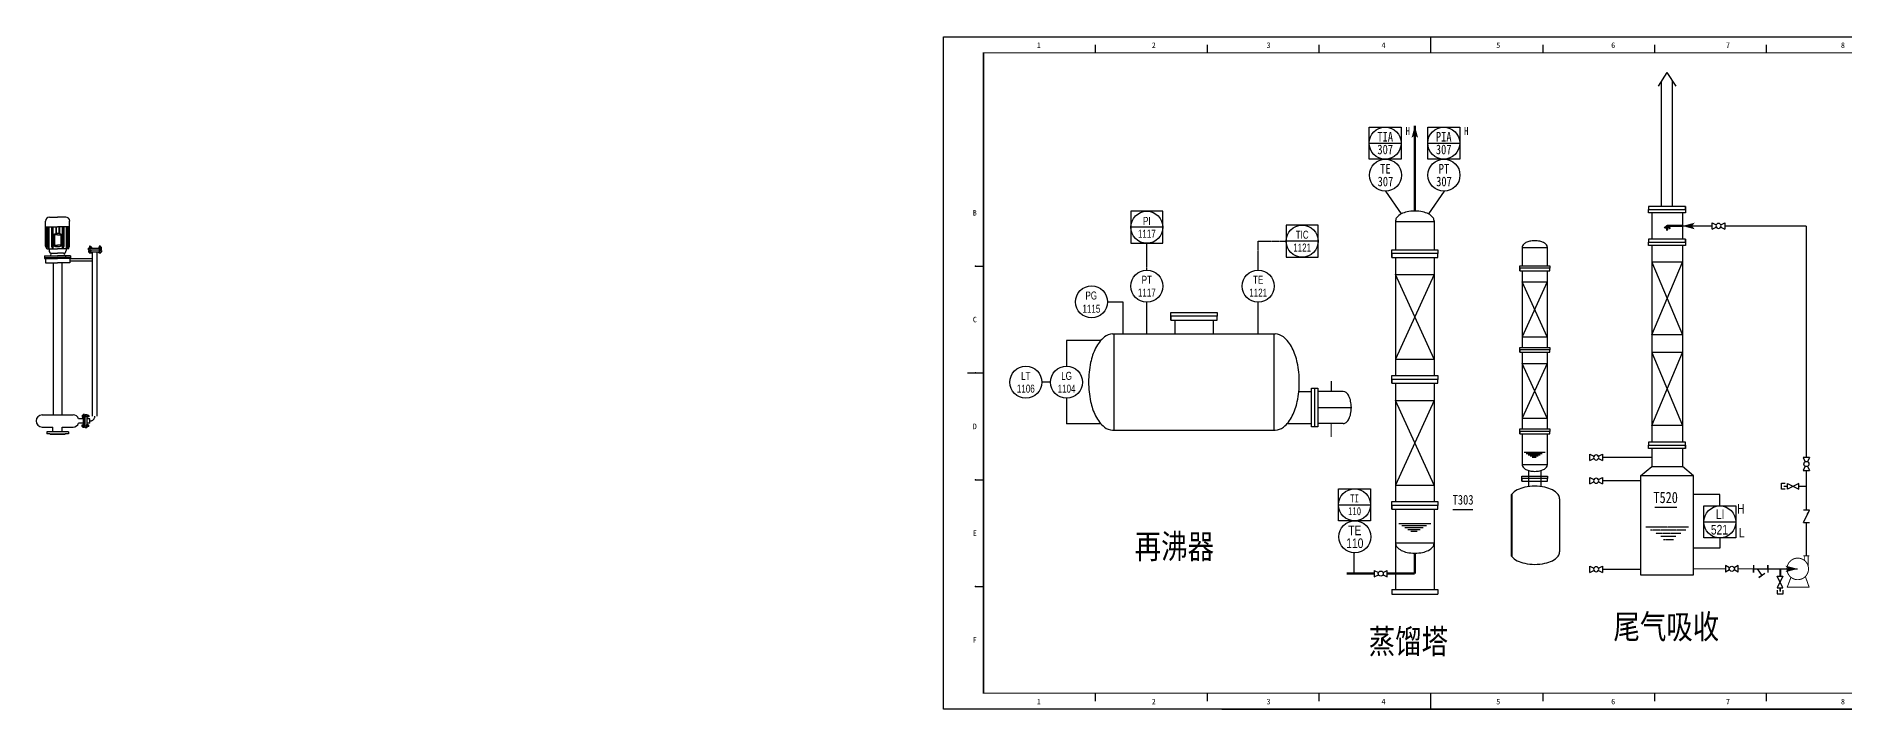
# Model space of a CAD drawing. Header units: millimetres. Extents: x 9671 to 25689, y -17516 to -2951.
# Drawn here: x 20577 to 21142, y -5527 to -5317 of the extents above; entities that cross this region are included whole.
import ezdxf
from ezdxf.enums import TextEntityAlignment as Align

# ---------------------------------------------------------------- set-up
doc = ezdxf.new("R2010")
doc.units = ezdxf.units.MM
for name, pattern in [('CENTER', [50.8, 31.75, -6.35, 6.35, -6.35]), ('DASH', [0.35, 0.25, -0.1]), ('HIDDEN', [0.375, 0.25, -0.125])]:
    doc.linetypes.add(name, pattern=pattern)
for name, color, linetype in [('5剖面线层', 2, 'Continuous'), ('arrow', 7, 'Continuous'), ('sb', 2, 'Continuous'), ('sbnbps-ym', 9, 'HIDDEN'), ('vad', 3, 'Continuous'), ('仪表', 4, 'Continuous')]:
    doc.layers.add(name, color=color, linetype=linetype)
for name, color, linetype, lineweight in [('wlx', 7, 'Continuous', 20), ('主管线', 1, 'Continuous', 80), ('公用及辅助管线', 2, 'Continuous', 40), ('其他管件保温说明等', 7, 'Continuous', 15), ('气体', 2, 'Continuous', 40), ('气体1', 7, 'Continuous', 70), ('设备', 4, 'Continuous', 30), ('辅助物料', 5, 'Continuous', 40)]:
    doc.layers.add(name, color=color, linetype=linetype, lineweight=lineweight)
doc.styles.add('qiyang', font='VCADTXT1', dxfattribs={"width": 0.8, "height": 3, "bigfont": 'VCADHZ'})
doc.styles.add('QSDI', font='SimSun.ttf', dxfattribs={"width": 0.8})
doc.styles.add('QYSH1', font='vcadtxt1.shx', dxfattribs={"width": 0.8, "height": 3.5, "bigfont": 'vcadhz.shx'})

# ---------------------------------------------------------------- blocks, each defined once
blk = doc.blocks.new('115')
at = {"color": 0}
for p, q in [((883.9, 331.85), (885.82, 335.69)), ((885.82, 335.69), (883.9, 335.69)), ((883.9, 331.85), (885.82, 331.85))]:
    blk.add_line(p, q, dxfattribs=at)
blk.add_lwpolyline([(885.82, 335.69, 0, 0.568, 0), (885.15, 334.54, 0.568, 0.568, 0)], format="xyseb", dxfattribs=at)
blk = doc.blocks.new('160')
at = {"color": 0}
blk.add_circle((1332.22, -822.71), 0.8, dxfattribs=at)
at = {"layer": 'arrow'}
for p, q in [((1330.22, -821.71), (1330.22, -823.71)), ((1330.22, -821.71), (1331.51, -822.35)), ((1330.22, -823.71), (1331.51, -823.06)), ((1332.94, -822.35), (1334.22, -821.71)), ((1332.94, -823.06), (1334.22, -823.71)), ((1334.22, -823.71), (1334.22, -821.71))]:
    blk.add_line(p, q, dxfattribs=at)
blk = doc.blocks.new('114')
at = {"layer": 'wlx', "linetype": 'HIDDEN', "lineweight": -2, "ltscale": 20}
for points in [[(888.06, 294.49), (890.31, 294.49), (889.19, 294.49), (889.19, 298.99), (888.06, 298.99), (890.31, 298.99)], [(889.19, 295.61), (891.21, 297.08), (891.91, 296.11), (890.5, 298.05)]]:
    blk.add_lwpolyline(points, dxfattribs=at)
blk = doc.blocks.new('尾气吸收器')
at = {"color": 2}
for p, q in [((23411.34, -4404.13), (23408.56, -4408.35)), ((23411.34, -4404.13), (23414.11, -4408.35)), ((23409.55, -4406.84), (23409.55, -4445.97)), ((23413.12, -4445.97), (23413.12, -4406.84)), ((23407.57, -4539.86), (23414.44, -4539.86))]:
    blk.add_line(p, q, dxfattribs=at)
at = {"color": 0}
blk.add_line((23446.67, -4565.04), (23446.67, -4566.18), dxfattribs=at)
at = {"color": 0, "const_width": 0.4}
for points in [[(23448.99, -4533.33), (23447.85, -4533.33)], [(23454.92, -4533.33), (23452.59, -4533.33)], [(23446.67, -4559.11), (23446.67, -4561.44)], [(23446.67, -4565.04), (23446.67, -4566.18)]]:
    blk.add_lwpolyline(points, dxfattribs=at)
at = {"layer": 'sb', "lineweight": 53, "const_width": 0.3, "flags": 128}
blk.add_lwpolyline([(23452.2, -4562.51, -1), (23452.2, -4555.77, -1), (23452.2, -4562.51, -1)], format="xyb", dxfattribs=at)
at = {"layer": 'sb', "const_width": 0.3, "flags": 128}
for points in [[(23453.97, -4555.08), (23455.86, -4555.08)], [(23454.37, -4555.08), (23454.37, -4556.56)], [(23455.5, -4555.08), (23455.5, -4558.46)], [(23450.09, -4561.77), (23448.9, -4564.89)], [(23454.59, -4561.52), (23455.78, -4564.89)], [(23448.9, -4564.89), (23455.78, -4564.89)]]:
    blk.add_lwpolyline(points, dxfattribs=at)
at = {"layer": 'sbnbps-ym', "color": 2, "ltscale": 0.01}
for p, q in [((23418.07, -4546.1), (23404.7, -4546.1)), ((23417.29, -4547.08), (23406.26, -4547.08)), ((23415.71, -4548.07), (23407.84, -4548.07)), ((23414.13, -4549.06), (23409.42, -4549.06)), ((23413.35, -4550.04), (23410.2, -4550.04))]:
    blk.add_line(p, q, dxfattribs=at)
at = {"layer": 'vad'}
for p, q in [((23447.15, -4532.38), (23448.25, -4532.38)), ((23447.15, -4534.21), (23447.15, -4532.38)), ((23448.29, -4534.21), (23447.15, -4534.21)), ((23452.59, -4532.43), (23448.99, -4534.23)), ((23448.99, -4534.23), (23448.99, -4532.43)), ((23448.99, -4532.43), (23452.59, -4534.23)), ((23452.59, -4534.23), (23452.59, -4532.43)), ((23445.77, -4561.44), (23447.57, -4561.44)), ((23447.57, -4561.44), (23445.77, -4565.04)), ((23447.57, -4565.04), (23445.77, -4561.44)), ((23445.77, -4565.04), (23447.57, -4565.04)), ((23445.8, -4565.75), (23445.8, -4566.88)), ((23445.8, -4566.88), (23447.62, -4566.88)), ((23447.62, -4566.88), (23447.62, -4565.78))]:
    blk.add_line(p, q, dxfattribs=at)
at = {"layer": '主管线'}
for points in [[(23420.05, -4453.07), (23419.18, -4452.04), (23416.18, -4452.04), (23420.05, -4451)], [(23448.33, -4558.1), (23449.2, -4559.14), (23452.2, -4559.14), (23448.33, -4560.17)]]:
    blk.add_solid(points, dxfattribs=at)
at = {"layer": '仪表'}
for p, q in [((23427.88, -4535.94), (23419.64, -4535.94)), ((23427.88, -4539.49), (23427.88, -4535.94)), ((23422.88, -4544.48), (23432.88, -4544.48)), ((23427.88, -4552.7), (23419.64, -4552.7)), ((23427.88, -4549.49), (23427.88, -4552.7))]:
    blk.add_line(p, q, dxfattribs=at)
at = {"layer": '仪表', "flags": 128}
blk.add_lwpolyline([(23432.88, -4539.48), (23432.88, -4549.48), (23422.88, -4549.48), (23422.88, -4539.48)], close=True, dxfattribs=at)
at = {"layer": '仪表'}
blk.add_circle((23427.88, -4544.48), 5, dxfattribs=at)
at = {"layer": '气体', "const_width": 0.4}
for points in [[(23391.25, -4524.33), (23406.58, -4524.33)], [(23391.25, -4531.6), (23403.12, -4531.6)]]:
    blk.add_lwpolyline(points, dxfattribs=at)
at = {"layer": '气体', "color": 5, "const_width": 0.4}
blk.add_lwpolyline([(23391.25, -4559.26), (23403.12, -4559.26)], dxfattribs=at)
at = {"layer": '设备', "color": 2}
for p, q in [((23417.14, -4445.97), (23405.62, -4445.97)), ((23405.62, -4445.97), (23405.62, -4446.93)), ((23416.18, -4445.97), (23406.58, -4445.97)), ((23417.14, -4446.93), (23417.14, -4445.97)), ((23417.14, -4445.97), (23417.14, -4447.89)), ((23405.62, -4446.93), (23417.14, -4446.93)), ((23405.62, -4447.89), (23405.62, -4446.93)), ((23417.14, -4447.89), (23405.62, -4447.89)), ((23406.58, -4447.89), (23406.58, -4456.18)), ((23416.18, -4447.89), (23416.18, -4456.18)), ((23417.14, -4456.18), (23405.62, -4456.18)), ((23405.62, -4456.18), (23405.62, -4457.14)), ((23405.62, -4457.14), (23417.14, -4457.14)), ((23405.62, -4458.1), (23405.62, -4457.14)), ((23416.18, -4456.18), (23406.58, -4456.18)), ((23417.14, -4457.14), (23417.14, -4456.18)), ((23417.14, -4456.18), (23417.14, -4458.1)), ((23417.14, -4458.1), (23405.62, -4458.1)), ((23406.58, -4458.1), (23406.58, -4519.57)), ((23416.18, -4458.1), (23416.18, -4519.57)), ((23406.58, -4486.08), (23416.18, -4463.33)), ((23406.58, -4463.33), (23416.18, -4486.08)), ((23416.18, -4463.33), (23406.58, -4463.33)), ((23416.18, -4486.08), (23406.58, -4486.08)), ((23416.18, -4491.59), (23406.58, -4491.59)), ((23406.58, -4491.59), (23416.18, -4514.34)), ((23406.58, -4514.34), (23416.18, -4491.59)), ((23416.18, -4514.34), (23406.58, -4514.34)), ((23417.14, -4519.57), (23405.62, -4519.57)), ((23405.62, -4519.57), (23405.62, -4520.53)), ((23405.62, -4521.49), (23405.62, -4520.53)), ((23405.62, -4520.53), (23417.14, -4520.53)), ((23417.14, -4521.49), (23405.62, -4521.49)), ((23416.18, -4521.49), (23406.58, -4521.49)), ((23406.58, -4521.49), (23406.58, -4527.17)), ((23416.18, -4521.49), (23416.18, -4527.17)), ((23417.14, -4521.49), (23417.14, -4519.57)), ((23417.14, -4520.53), (23417.14, -4521.49)), ((23403.12, -4530.1), (23406.58, -4527.17)), ((23403.12, -4530.1), (23403.12, -4561.04)), ((23419.64, -4530.1), (23403.12, -4530.1)), ((23406.58, -4527.17), (23416.18, -4527.17)), ((23419.64, -4530.1), (23416.18, -4527.17)), ((23419.64, -4561.04), (23419.64, -4530.1)), ((23403.12, -4561.04), (23419.64, -4561.04))]:
    blk.add_line(p, q, dxfattribs=at)
at = {"layer": '设备', "color": 2, "lineweight": 50, "flags": 128}
blk.add_lwpolyline([(23416.18, -4452.04), (23411.38, -4452.04), (23411.38, -4453.24), (23411.38, -4452.04), (23412.21, -4452.76), (23411.38, -4452.04), (23410.55, -4452.76)], dxfattribs=at)
at = {"layer": '辅助物料', "color": 4}
blk.add_line((23446.67, -4559.11), (23446.67, -4561.44), dxfattribs=at)
at = {"layer": '辅助物料', "const_width": 0.4}
for points in [[(23416.18, -4452.04), (23425.46, -4452.04)], [(23429.46, -4452.04), (23454.92, -4452.04)], [(23454.92, -4524.39), (23454.92, -4452.04)], [(23454.92, -4540.81), (23454.92, -4528.39)], [(23454.92, -4555.08), (23454.92, -4544.65)], [(23419.64, -4559.12), (23429.62, -4559.12)], [(23433.62, -4559.12), (23438.39, -4559.12)], [(23442.89, -4559.14), (23452.2, -4559.14)]]:
    blk.add_lwpolyline(points, dxfattribs=at)
at = {"color": 0, "xscale": -1, "rotation": 180}
for p in [(22095.24, -5274.74), (22057.03, -5347.04), (22057.03, -5354.31), (22057.03, -5381.97)]:
    blk.add_blockref('160', p, dxfattribs=at)
at = {"color": 0}
for name, p, rotation in [('160', (24277.62, -3194.16), 270), ('160', (24763.84, -5381.83), 180), ('114', (23143.9, -3669.95), 270)]:
    blk.add_blockref(name, p, dxfattribs=dict(at, rotation=rotation))
blk.add_blockref('115', (22570.06, -4876.5), dxfattribs=at)
at = {"color": 2, "width": 0.8}
blk.add_text('T520', height=3.5, dxfattribs=at).set_placement((23410.95, -4536.85), align=Align.MIDDLE)
at = {"layer": '仪表', "style": 'QYSH1', "width": 0.8}
for s, p in [('LI', (23427.97, -4542.06)), ('H', (23434.42, -4540.37)), ('521', (23427.75, -4546.9)), ('L', (23434.7, -4547.83))]:
    blk.add_text(s, height=3, dxfattribs=at).set_placement(p, align=Align.MIDDLE)
blk = doc.blocks.new('2#图框，横')
for p, q in [((7777.7, 0), (7777.7, 420)), ((7777.7, 420), (8371.7, 420)), ((8371.7, 420), (8371.7, 0)), ((7872.6, 415), (7872.6, 410)), ((7942.4, 415), (7942.4, 410)), ((8012.3, 415), (8012.3, 410)), ((8152.1, 415), (8152.1, 410)), ((8221.9, 415), (8221.9, 410)), ((8291.8, 415), (8291.8, 410)), ((8361.7, 343.3), (8366.7, 343.3)), ((8371.7, 0), (8371.7, 297)), ((7797.7, 276.7), (7802.7, 276.7)), ((8361.7, 276.7), (8366.7, 276.7)), ((7797.7, 143.3), (7802.7, 143.3)), ((8361.7, 143.3), (8366.7, 143.3)), ((7797.7, 76.7), (7802.7, 76.7)), ((8361.7, 76.7), (8366.7, 76.7)), ((8371.7, 0), (7777.7, 0)), ((7872.6, 10), (7872.6, 5)), ((7942.4, 10), (7942.4, 5)), ((7951.7, 0), (8371.7, 0)), ((8012.3, 10), (8012.3, 5)), ((8152.1, 10), (8152.1, 5)), ((8221.9, 10), (8221.9, 5)), ((8291.8, 10), (8291.8, 5))]:
    blk.add_line(p, q)
for points, const_width in [([(8082.2, 410), (8082.2, 420)], 0.8), ([(8082.2, 410), (8082.2, 420)], 0.5), ([(7802.7, 210), (7792.7, 210)], 0.8), ([(7792.7, 210), (7802.7, 210)], 0.5), ([(8361.7, 210), (8371.7, 210)], 0.8), ([(8361.7, 210), (8371.7, 210)], 0.5), ([(8082.2, 10), (8082.2, 0)], 0.8), ([(8082.2, 10), (8082.2, 0)], 0.5)]:
    blk.add_lwpolyline(points, dxfattribs=dict(const_width=const_width))
blk.add_lwpolyline([(7802.7, 10, 1, 1, 0), (7802.7, 410, 0.6, 0.6, 0), (8361.7, 410, 0.6, 0.6, 0), (8361.7, 10, 0.6, 0.6, 0)], format="xyseb", close=True)
for p in [(7797.7, 276.7), (7797.7, 210), (7797.7, 143.3), (7797.7, 76.7)]:
    blk.add_point(p)
at = {"style": 'QSDI'}
for s, p in [('1', (7836.1, 413)), ('2', (7907.9, 413)), ('3', (7979.6, 413)), ('4', (8051.4, 413)), ('5', (8123.1, 413)), ('6', (8194.9, 413)), ('7', (8266.6, 413)), ('8', (8338.4, 413)), ('A', (8365.1, 375)), ('B', (7796.1, 308.3)), ('B', (8365.1, 308.3)), ('C', (7796.1, 241.6)), ('C', (8365.1, 241.6)), ('D', (7796.1, 174.9)), ('D', (8365.1, 174.9)), ('E', (7796.1, 108.2)), ('E', (8365.1, 108.2)), ('F', (7796.1, 41.5)), ('F', (8365.1, 41.5)), ('1', (7836.1, 3)), ('2', (7907.9, 3)), ('3', (7979.6, 3)), ('4', (8051.4, 3)), ('5', (8123.1, 3)), ('6', (8194.9, 3)), ('7', (8266.6, 3)), ('8', (8338.4, 3))]:
    blk.add_text(s, height=3.5, dxfattribs=at).set_placement(p)

msp = doc.modelspace()

# ---------------------------------------------------------------- linework, layer by layer
at = {"color": 2}
for p, q in [((20593.44, -5383.18), (20597.5, -5383.18)), ((20593.44, -5383.64), (20593.44, -5383.18)), ((20593.44, -5383.64), (20594.24, -5383.64)), ((20593.58, -5383.12), (20594.35, -5383.12)), ((20593.58, -5383.12), (20593.58, -5383.18)), ((20593.63, -5382.84), (20593.63, -5383.12)), ((20593.71, -5382.81), (20594.22, -5382.81)), ((20593.79, -5382.53), (20593.77, -5382.55)), ((20593.77, -5382.55), (20594.16, -5382.55)), ((20593.77, -5382.55), (20593.77, -5382.81)), ((20593.77, -5383.64), (20593.77, -5383.87)), ((20593.79, -5382.53), (20594.15, -5382.53)), ((20593.79, -5382.53), (20593.79, -5382.81)), ((20593.8, -5382.84), (20593.8, -5383.12)), ((20594.14, -5382.84), (20594.14, -5383.12)), ((20594.15, -5382.53), (20594.16, -5382.55)), ((20594.15, -5382.53), (20594.15, -5382.81)), ((20594.16, -5382.55), (20594.16, -5382.81)), ((20594.16, -5383.64), (20594.16, -5383.87)), ((20594.3, -5382.84), (20594.3, -5383.12)), ((20596.61, -5383.72), (20594.33, -5383.72)), ((20594.33, -5383.79), (20594.33, -5383.72)), ((20596.61, -5383.79), (20594.33, -5383.79)), ((20594.35, -5383.12), (20594.35, -5383.18)), ((20597.37, -5383.12), (20596.59, -5383.12)), ((20596.59, -5383.12), (20596.59, -5383.18)), ((20596.61, -5383.79), (20596.61, -5383.72)), ((20596.64, -5382.84), (20596.64, -5383.12)), ((20597.5, -5383.64), (20596.71, -5383.64)), ((20597.24, -5382.81), (20596.72, -5382.81)), ((20596.8, -5382.53), (20596.78, -5382.55)), ((20597.17, -5382.55), (20596.78, -5382.55)), ((20596.78, -5382.55), (20596.78, -5382.81)), ((20596.78, -5383.64), (20596.78, -5383.87)), ((20597.16, -5382.53), (20596.8, -5382.53)), ((20596.8, -5382.53), (20596.8, -5382.81)), ((20596.81, -5382.84), (20596.81, -5383.12)), ((20597.15, -5382.84), (20597.15, -5383.12)), ((20597.16, -5382.53), (20597.17, -5382.55)), ((20597.16, -5382.53), (20597.16, -5382.81)), ((20597.17, -5382.55), (20597.17, -5382.81)), ((20597.17, -5383.64), (20597.17, -5383.87)), ((20597.32, -5382.84), (20597.32, -5383.12)), ((20597.37, -5383.12), (20597.37, -5383.18)), ((20597.5, -5383.64), (20597.5, -5383.18)), ((20593.44, -5383.87), (20594.24, -5383.87)), ((20593.44, -5383.87), (20593.44, -5384.33)), ((20593.44, -5384.33), (20597.5, -5384.33)), ((20593.63, -5384.61), (20593.63, -5384.33)), ((20593.71, -5384.64), (20594.22, -5384.64)), ((20593.8, -5384.61), (20593.8, -5384.33)), ((20594.14, -5384.61), (20594.14, -5384.33)), ((20594.3, -5384.61), (20594.3, -5384.33)), ((20596.64, -5384.61), (20596.64, -5384.33)), ((20597.5, -5383.87), (20596.71, -5383.87)), ((20597.24, -5384.64), (20596.72, -5384.64)), ((20596.81, -5384.61), (20596.81, -5384.33)), ((20597.15, -5384.61), (20597.15, -5384.33)), ((20597.32, -5384.61), (20597.32, -5384.33)), ((20597.5, -5383.87), (20597.5, -5384.33)), ((20582.32, -5440.47), (20582.32, -5438.99)), ((20585.2, -5440.47), (20585.2, -5438.99)), ((20591.73, -5436.39), (20590.31, -5436.39)), ((20591.73, -5437.83), (20590.31, -5437.83)), ((20591.42, -5435.34), (20591.42, -5435.86)), ((20591.42, -5438.87), (20591.42, -5438.36)), ((20591.45, -5435.26), (20591.73, -5435.26)), ((20591.45, -5435.43), (20591.73, -5435.43)), ((20591.45, -5435.77), (20591.73, -5435.77)), ((20591.45, -5435.94), (20591.73, -5435.94)), ((20591.45, -5438.28), (20591.73, -5438.28)), ((20591.45, -5438.44), (20591.73, -5438.44)), ((20591.45, -5438.78), (20591.73, -5438.78)), ((20591.45, -5438.95), (20591.73, -5438.95)), ((20591.73, -5435.08), (20591.73, -5439.14)), ((20592.19, -5435.08), (20591.73, -5435.08)), ((20592.19, -5439.14), (20591.73, -5439.14)), ((20592.19, -5435.08), (20592.19, -5435.87)), ((20592.42, -5435.41), (20592.19, -5435.41)), ((20592.42, -5435.8), (20592.19, -5435.8)), ((20592.19, -5439.14), (20592.19, -5438.34)), ((20592.42, -5438.42), (20592.19, -5438.42)), ((20592.42, -5438.81), (20592.19, -5438.81)), ((20592.27, -5438.25), (20592.27, -5435.97)), ((20592.27, -5435.97), (20592.34, -5435.97)), ((20592.27, -5438.25), (20592.34, -5438.25)), ((20592.34, -5438.25), (20592.34, -5435.97)), ((20592.42, -5435.08), (20592.42, -5435.87)), ((20592.42, -5435.08), (20592.88, -5435.08)), ((20592.42, -5439.14), (20592.42, -5438.34)), ((20592.42, -5439.14), (20592.88, -5439.14)), ((20592.88, -5435.08), (20592.88, -5439.14)), ((20592.94, -5435.21), (20592.88, -5435.21)), ((20592.94, -5435.99), (20592.88, -5435.99)), ((20593.87, -5436.39), (20592.88, -5436.39)), ((20593.87, -5437.83), (20592.88, -5437.83)), ((20592.94, -5438.23), (20592.88, -5438.23)), ((20592.94, -5439), (20592.88, -5439)), ((20592.94, -5435.21), (20592.94, -5435.99)), ((20593.22, -5435.26), (20592.94, -5435.26)), ((20593.22, -5435.43), (20592.94, -5435.43)), ((20593.22, -5435.77), (20592.94, -5435.77)), ((20593.22, -5435.94), (20592.94, -5435.94)), ((20592.94, -5439), (20592.94, -5438.23)), ((20593.22, -5438.28), (20592.94, -5438.28)), ((20593.22, -5438.44), (20592.94, -5438.44)), ((20593.22, -5438.78), (20592.94, -5438.78)), ((20593.22, -5438.95), (20592.94, -5438.95)), ((20593.25, -5435.34), (20593.25, -5435.86)), ((20593.51, -5435.41), (20593.25, -5435.41)), ((20593.53, -5435.42), (20593.25, -5435.42)), ((20593.53, -5435.78), (20593.25, -5435.78)), ((20593.51, -5435.8), (20593.25, -5435.8)), ((20593.25, -5438.87), (20593.25, -5438.36)), ((20593.51, -5438.42), (20593.25, -5438.42)), ((20593.53, -5438.43), (20593.25, -5438.43)), ((20593.53, -5438.79), (20593.25, -5438.79)), ((20593.51, -5438.81), (20593.25, -5438.81)), ((20593.51, -5435.41), (20593.51, -5435.8)), ((20593.53, -5435.42), (20593.51, -5435.41)), ((20593.53, -5435.78), (20593.51, -5435.8)), ((20593.51, -5438.81), (20593.51, -5438.42)), ((20593.53, -5438.43), (20593.51, -5438.42)), ((20593.53, -5438.79), (20593.51, -5438.81)), ((20593.53, -5435.42), (20593.53, -5435.78)), ((20593.53, -5438.79), (20593.53, -5438.43)), ((20593.87, -5437.83), (20593.87, -5436.39)), ((20587.18, -5440.47), (20580.35, -5440.47)), ((20580.35, -5440.47), (20580.35, -5441.14)), ((20581.32, -5441.14), (20580.35, -5441.14)), ((20581.35, -5441.14), (20581.32, -5441.14)), ((20581.45, -5441.23), (20581.35, -5441.14)), ((20586.08, -5441.23), (20581.45, -5441.23)), ((20581.45, -5441.28), (20581.45, -5441.23)), ((20586.17, -5441.14), (20586.08, -5441.23)), ((20586.08, -5441.28), (20586.08, -5441.23)), ((20586.21, -5441.14), (20586.17, -5441.14)), ((20587.18, -5441.14), (20586.21, -5441.14)), ((20587.18, -5440.47), (20587.18, -5441.14)), ((21041.89, -5446.87), (21048.42, -5446.87)), ((21042.51, -5447.26), (21047.49, -5447.26)), ((21043.14, -5447.65), (21046.87, -5447.65)), ((21043.76, -5448.04), (21046.25, -5448.04)), ((21044.38, -5448.43), (21045.63, -5448.43)), ((21019.61, -5464.73), (21025.83, -5464.73)), ((21002.65, -5469.17), (21012.73, -5469.17)), ((21003.61, -5469.77), (21011.29, -5469.77)), ((21004.57, -5470.37), (21010.33, -5470.37)), ((21005.53, -5470.97), (21009.37, -5470.97)), ((21006.49, -5471.57), (21008.41, -5471.57))]:
    msp.add_line(p, q, dxfattribs=at)
at = {"color": 2, "linetype": 'CENTER'}
for p, q in [((20593.97, -5384.7), (20593.97, -5382.5)), ((20596.98, -5384.7), (20596.98, -5382.5)), ((20591.36, -5435.6), (20593.55, -5435.6)), ((20591.36, -5438.61), (20593.55, -5438.61))]:
    msp.add_line(p, q, dxfattribs=at)
at = {"color": 2, "linetype": 'Continuous'}
for p, q in [((20582.4, -5387.73), (20582.4, -5435.23)), ((20585.13, -5387.73), (20585.13, -5435.23)), ((20578.95, -5435.23), (20588.58, -5435.23)), ((20578.95, -5438.99), (20582.32, -5438.99)), ((20585.2, -5438.99), (20588.58, -5438.99))]:
    msp.add_line(p, q, dxfattribs=at)
at = {"color": 2}
for centre, radius, start, end in [((20593.71, -5382.93), 0.121, 45.976, 134.024), ((20593.97, -5383.24), 0.436, 67.2015, 112.7985), ((20594.22, -5382.93), 0.122, 46.0123, 133.9877), ((20594.19, -5383.78), 0.153, 24.2383, 73.9184), ((20594.19, -5383.73), 0.153, 286.0816, 335.7617), ((20596.75, -5383.78), 0.153, 106.0816, 155.7617), ((20596.75, -5383.73), 0.153, 204.2383, 253.9184), ((20596.72, -5382.93), 0.122, 46.0123, 133.9877), ((20596.98, -5383.24), 0.436, 67.2015, 112.7985), ((20597.23, -5382.93), 0.121, 45.976, 134.024), ((20593.71, -5384.52), 0.121, 225.976, 314.024), ((20593.97, -5384.2), 0.436, 247.2015, 292.7985), ((20594.22, -5384.52), 0.122, 226.0123, 313.9877), ((20596.72, -5384.52), 0.122, 226.0123, 313.9877), ((20596.98, -5384.2), 0.436, 247.2015, 292.7985), ((20597.23, -5384.52), 0.121, 225.976, 314.024), ((20591.54, -5435.35), 0.121, 135.976, 224.024), ((20591.85, -5435.6), 0.436, 157.2015, 202.7985), ((20591.54, -5435.86), 0.122, 136.0123, 223.9877), ((20591.54, -5438.36), 0.122, 136.0123, 223.9877), ((20591.85, -5438.61), 0.436, 157.2015, 202.7985), ((20591.54, -5438.87), 0.121, 135.976, 224.024), ((20592.33, -5435.83), 0.153, 196.0816, 245.7617), ((20592.33, -5438.39), 0.153, 114.2383, 163.9184), ((20592.28, -5435.83), 0.153, 294.2383, 343.9184), ((20592.28, -5438.39), 0.153, 16.0816, 65.7617), ((20593.13, -5435.35), 0.121, 315.976, 44.024), ((20592.82, -5435.6), 0.436, 337.2015, 22.7985), ((20593.13, -5435.86), 0.122, 316.0123, 43.9877), ((20593.13, -5438.36), 0.122, 316.0123, 43.9877), ((20592.82, -5438.61), 0.436, 337.2015, 22.7985), ((20593.13, -5438.87), 0.121, 315.976, 44.024)]:
    msp.add_arc(centre, radius, start, end, dxfattribs=at)
at = {"color": 2, "linetype": 'CENTER'}
msp.add_arc((20593.87, -5435.57), 1.54, 270, 0, dxfattribs=at)
at = {"layer": '5剖面线层', "color": 2}
for p, q in [((20580, -5382.54), (20580, -5374.67)), ((20580, -5376.47), (20583.76, -5376.47)), ((20580.39, -5383.32), (20580.39, -5376.47)), ((20580.62, -5376.44), (20580.62, -5382.52)), ((20580.79, -5376.47), (20580.79, -5382.54)), ((20581.05, -5376.47), (20581.05, -5383.32)), ((20581.23, -5373.44), (20583.76, -5373.44)), ((20581.86, -5376.47), (20581.86, -5382.47)), ((20582.03, -5376.47), (20582.03, -5382.47)), ((20582.31, -5376.47), (20582.31, -5383.32)), ((20583.17, -5376.47), (20583.17, -5378.62)), ((20583.35, -5376.47), (20583.35, -5378.6)), ((20586.3, -5373.44), (20583.76, -5373.44)), ((20587.52, -5376.47), (20583.76, -5376.47)), ((20584.17, -5376.47), (20584.17, -5378.6)), ((20584.35, -5376.47), (20584.35, -5378.62)), ((20585.21, -5376.47), (20585.21, -5383.32)), ((20585.49, -5376.47), (20585.49, -5382.47)), ((20585.66, -5376.48), (20585.66, -5382.49)), ((20586.48, -5376.47), (20586.48, -5383.32)), ((20586.73, -5376.47), (20586.73, -5382.54)), ((20586.91, -5376.49), (20586.91, -5382.57)), ((20587.14, -5383.32), (20587.14, -5376.47)), ((20587.52, -5382.54), (20587.52, -5374.67)), ((20580.39, -5383.32), (20580, -5382.54)), ((20580.39, -5383.32), (20583.76, -5383.32)), ((20580.62, -5382.52), (20580.87, -5383.3)), ((20580.79, -5382.54), (20581.05, -5383.32)), ((20581.09, -5383.32), (20581.09, -5383.86)), ((20581.86, -5382.5), (20582.14, -5383.34)), ((20582.03, -5382.47), (20582.31, -5383.32)), ((20582.5, -5378.87), (20582.5, -5382.36)), ((20582.76, -5379), (20582.76, -5382.22)), ((20583.76, -5379), (20582.76, -5379)), ((20582.76, -5382.22), (20583.76, -5382.22)), ((20583.76, -5379), (20584.76, -5379)), ((20584.76, -5382.22), (20583.76, -5382.22)), ((20587.14, -5383.32), (20583.76, -5383.32)), ((20584.76, -5379), (20584.76, -5382.22)), ((20585.02, -5378.87), (20585.02, -5382.36)), ((20585.49, -5382.47), (20585.21, -5383.32)), ((20585.66, -5382.49), (20585.38, -5383.34)), ((20586.44, -5383.32), (20586.44, -5383.86)), ((20586.73, -5382.54), (20586.48, -5383.32)), ((20586.91, -5382.57), (20586.65, -5383.34)), ((20587.14, -5383.32), (20587.52, -5382.54)), ((20579.71, -5385.57), (20579.71, -5386.08)), ((20579.71, -5385.57), (20583.76, -5385.57)), ((20579.71, -5386.08), (20583.76, -5386.08)), ((20579.71, -5386.08), (20579.71, -5386.4)), ((20579.71, -5386.4), (20583.76, -5386.4)), ((20579.96, -5386.4), (20579.96, -5387.73)), ((20579.96, -5387.73), (20583.76, -5387.73)), ((20581.97, -5384.74), (20583.76, -5384.74)), ((20585.56, -5384.74), (20583.76, -5384.74)), ((20587.81, -5385.57), (20583.76, -5385.57)), ((20587.81, -5386.08), (20583.76, -5386.08)), ((20587.81, -5386.4), (20583.76, -5386.4)), ((20587.56, -5387.73), (20583.76, -5387.73)), ((20587.56, -5386.4), (20587.56, -5387.73)), ((20587.81, -5385.57), (20587.81, -5386.08)), ((20587.81, -5386.08), (20587.81, -5386.4))]:
    msp.add_line(p, q, dxfattribs=at)
for centre, radius, start, end in [((20581.23, -5374.67), 1.23, 90, 180), ((20586.3, -5374.67), 1.23, 0, 90), ((20583.62, -5380.88), 2.3, 86.4635, 119.0201), ((20583.55, -5380.23), 2.38, 243.9099, 275.1264), ((20583.9, -5380.88), 2.3, 60.9799, 93.5365), ((20583.97, -5380.23), 2.38, 264.8736, 296.0901), ((20581.14, -5385), 0.574, 264.6441, 37.244), ((20581.97, -5383.86), 0.877, 180, 270), ((20585.56, -5383.86), 0.877, 270, 0), ((20586.39, -5385), 0.574, 142.756, 275.3559)]:
    msp.add_arc(centre, radius, start, end, dxfattribs=at)
at = {"layer": 'sb', "color": 2}
for p, q in [((20587.56, -5386.4), (20594.69, -5386.4)), ((20587.56, -5387.06), (20594.69, -5387.06)), ((20594.69, -5435.57), (20594.69, -5384.33)), ((20596.13, -5435.57), (20596.13, -5384.33)), ((20581.45, -5441.28), (20586.08, -5441.28))]:
    msp.add_line(p, q, dxfattribs=at)
for centre, start, end in [((20578.95, -5437.11), 90, 270), ((20588.58, -5437.11), 22.5797, 90), ((20588.58, -5437.11), 270, 337.4203)]:
    msp.add_arc(centre, 1.88, start, end, dxfattribs=at)
at = {"layer": '主管线', "color": 2, "const_width": 0.7}
for points in [[(21007.69, -5478.39), (21007.69, -5484.77)], [(20999.04, -5484.77), (21007.69, -5484.77)]]:
    msp.add_lwpolyline(points, dxfattribs=at)
at = {"layer": '主管线', "const_width": 0.7}
msp.add_lwpolyline([(20986.39, -5484.77), (20995.04, -5484.77)], dxfattribs=at)
at = {"layer": '主管线'}
msp.add_solid([(21008.73, -5348.71), (21007.69, -5347.85), (21007.69, -5344.85), (21006.66, -5348.71)], dxfattribs=at)
at = {"layer": '仪表'}
for p, q in [((20993.44, -5350.32), (21003.44, -5350.32)), ((20993.44, -5350.32), (21003.44, -5350.32)), ((21011.71, -5350.32), (21021.71, -5350.32)), ((21011.71, -5350.32), (21021.71, -5350.32)), ((20998.56, -5365.32), (21003.45, -5372.44)), ((21016.83, -5365.32), (21011.93, -5372.44)), ((20983.87, -5463.29), (20993.87, -5463.29)), ((20983.87, -5463.29), (20993.87, -5463.29))]:
    msp.add_line(p, q, dxfattribs=at)
at = {"layer": '仪表', "color": 2}
for p, q in [((20928.98, -5376.62), (20918.98, -5376.62)), ((20977.5, -5380.93), (20967.5, -5380.93)), ((20916.58, -5400.01), (20911.71, -5400.01)), ((20916.58, -5410.01), (20916.58, -5400.01)), ((20923.98, -5410.01), (20923.98, -5400.01)), ((20958.77, -5410.01), (20958.77, -5400.01)), ((20909.57, -5412.01), (20898.91, -5412.01)), ((20898.91, -5412.01), (20898.91, -5420.01)), ((20893.91, -5425.01), (20891.18, -5425.01)), ((20898.91, -5430.01), (20898.91, -5438.01)), ((20909.7, -5438.01), (20898.91, -5438.01))]:
    msp.add_line(p, q, dxfattribs=at)
at = {"layer": '仪表', "color": 2, "linetype": 'DASH', "ltscale": 0.01}
for p, q in [((20923.89, -5381.62), (20923.89, -5390.01)), ((20958.77, -5390.01), (20958.77, -5380.93)), ((20958.77, -5380.93), (20967.5, -5380.93))]:
    msp.add_line(p, q, dxfattribs=at)
at = {"layer": '仪表', "color": 4}
msp.add_line((20988.69, -5478.28), (20988.69, -5484.77), dxfattribs=at)
at = {"layer": '仪表', "flags": 128}
for points in [[(21003.44, -5345.32), (21003.44, -5355.32), (20993.44, -5355.32), (20993.44, -5345.32), (21003.44, -5345.32)], [(21021.71, -5345.32), (21021.71, -5355.32), (21011.71, -5355.32), (21011.71, -5345.32), (21021.71, -5345.32)], [(20993.87, -5458.29), (20993.87, -5468.29), (20983.88, -5468.29), (20983.88, -5458.29), (20993.87, -5458.29)]]:
    msp.add_lwpolyline(points, dxfattribs=at)
at = {"layer": '仪表', "color": 2, "flags": 128}
for points in [[(20918.98, -5371.62), (20918.98, -5381.62), (20928.97, -5381.62), (20928.97, -5371.62), (20918.98, -5371.62)], [(20967.5, -5375.93), (20967.5, -5385.93), (20977.5, -5385.93), (20977.5, -5375.93), (20967.5, -5375.93)]]:
    msp.add_lwpolyline(points, dxfattribs=at)
at = {"layer": '仪表'}
for centre in [(20998.44, -5350.32), (21016.71, -5350.32), (20988.87, -5463.29)]:
    msp.add_circle(centre, 5, dxfattribs=at)
at = {"layer": '仪表', "color": 4}
for centre in [(20998.51, -5360.32), (21016.79, -5360.32), (20988.95, -5473.29)]:
    msp.add_circle(centre, 5, dxfattribs=at)
at = {"layer": '仪表', "color": 2}
for centre in [(20923.98, -5376.62), (20972.5, -5380.93), (20906.72, -5399.92), (20923.98, -5395.01), (20958.77, -5395.01), (20886.18, -5425.01), (20898.91, -5425.01)]:
    msp.add_circle(centre, 5, dxfattribs=at)
at = {"layer": '公用及辅助管线', "color": 2, "const_width": 0.4}
for points in [[(20981.6, -5427.91), (20981.6, -5424.66)], [(20981.56, -5437.91), (20981.56, -5442.11)]]:
    msp.add_lwpolyline(points, dxfattribs=at)
at = {"layer": '其他管件保温说明等', "color": 2, "linetype": 'Continuous'}
for p, q in [((21049.05, -5404.71), (21049.05, -5400.82)), ((21013.69, -5447.77), (21013.69, -5441.77))]:
    msp.add_line(p, q, dxfattribs=at)
at = {"layer": '气体', "color": 2}
msp.add_line((21037.86, -5460.07), (21037.86, -5479.31), dxfattribs=at)
at = {"layer": '气体1', "color": 2, "const_width": 0.7}
msp.add_lwpolyline([(21007.69, -5371.56), (21007.69, -5344.85)], dxfattribs=at)
at = {"layer": '设备', "color": 2}
for p, q in [((21001.69, -5374.56), (21001.69, -5383.61)), ((21001.69, -5374.81), (21001.69, -5383.61)), ((21001.69, -5374.81), (21013.69, -5374.81)), ((21013.69, -5374.56), (21013.69, -5383.61)), ((21013.69, -5374.81), (21013.69, -5383.61)), ((21000.49, -5386.01), (21000.49, -5383.61)), ((21000.49, -5383.61), (21014.89, -5383.61)), ((21000.49, -5386.01), (21000.49, -5383.61)), ((21000.49, -5386.01), (21000.49, -5383.61)), ((21014.89, -5383.61), (21014.89, -5384.81)), ((21014.89, -5383.61), (21014.89, -5384.81)), ((21014.89, -5383.61), (21014.89, -5384.81)), ((21041.27, -5382.75), (21041.27, -5388.62)), ((21041.27, -5382.92), (21049.05, -5382.92)), ((21049.05, -5382.75), (21049.05, -5388.62)), ((21014.89, -5384.81), (21000.49, -5384.81)), ((21000.49, -5384.81), (21000.49, -5386.01)), ((21000.49, -5384.81), (21000.49, -5386.01)), ((21000.49, -5384.81), (21000.49, -5386.01)), ((21000.49, -5386.01), (21014.89, -5386.01)), ((21001.69, -5386.01), (21001.69, -5422.95)), ((21001.69, -5386.01), (21001.69, -5422.95)), ((21001.69, -5386.01), (21001.69, -5422.95)), ((21013.69, -5386.01), (21013.69, -5422.95)), ((21013.69, -5386.01), (21013.69, -5422.95)), ((21013.69, -5386.01), (21013.69, -5422.95)), ((21014.89, -5386.01), (21014.89, -5384.81)), ((21014.89, -5386.01), (21014.89, -5384.81)), ((21014.89, -5386.01), (21014.89, -5384.81)), ((21040.49, -5390.17), (21040.49, -5388.62)), ((21040.49, -5388.62), (21049.82, -5388.62)), ((21049.82, -5389.4), (21040.49, -5389.4)), ((21040.49, -5389.4), (21040.49, -5390.17)), ((21049.82, -5388.62), (21049.82, -5389.4)), ((21049.82, -5390.17), (21049.82, -5389.4)), ((21013.69, -5391.35), (21001.69, -5417.83)), ((21001.69, -5391.35), (21013.69, -5391.35)), ((21013.69, -5417.83), (21001.69, -5391.35)), ((21001.69, -5391.35), (21013.69, -5391.35)), ((21001.69, -5391.35), (21013.69, -5391.35)), ((21001.69, -5391.35), (21013.69, -5391.35)), ((21040.49, -5390.17), (21049.82, -5390.17)), ((21041.27, -5390.17), (21041.27, -5414.11)), ((21049.05, -5393.63), (21041.27, -5410.79)), ((21041.27, -5393.63), (21049.05, -5393.63)), ((21049.05, -5410.79), (21041.27, -5393.63)), ((21049.05, -5390.17), (21049.05, -5414.11)), ((20932.7, -5405.61), (20932.7, -5409.94)), ((20944.7, -5405.61), (20944.7, -5409.94)), ((20913.3, -5409.94), (20964.1, -5409.94)), ((20913.7, -5409.94), (20913.7, -5439.94)), ((20963.7, -5409.94), (20963.7, -5439.94)), ((21041.27, -5410.79), (21049.05, -5410.79)), ((21040.49, -5415.66), (21040.49, -5414.11)), ((21040.49, -5414.11), (21049.82, -5414.11)), ((21049.82, -5414.88), (21040.49, -5414.88)), ((21040.49, -5414.88), (21040.49, -5415.66)), ((21040.49, -5415.66), (21049.82, -5415.66)), ((21041.27, -5415.66), (21041.27, -5439.59)), ((21049.05, -5415.66), (21049.05, -5439.59)), ((21049.82, -5414.11), (21049.82, -5414.88)), ((21049.82, -5415.66), (21049.82, -5414.88)), ((21000.49, -5425.35), (21000.49, -5422.95)), ((21000.49, -5422.95), (21014.89, -5422.95)), ((21000.49, -5425.35), (21000.49, -5422.95)), ((21000.49, -5422.95), (21014.89, -5422.95)), ((21001.69, -5417.83), (21013.69, -5417.83)), ((21014.89, -5422.95), (21014.89, -5424.15)), ((21014.89, -5422.95), (21014.89, -5424.15)), ((21049.05, -5436.28), (21041.27, -5419.12)), ((21041.27, -5419.12), (21049.05, -5419.12)), ((21049.05, -5419.12), (21041.27, -5436.28)), ((20971.46, -5427.91), (20975.39, -5427.91)), ((20976.39, -5426.91), (20976.39, -5438.91)), ((20985.36, -5427.91), (20977.39, -5427.91)), ((21014.89, -5424.15), (21000.49, -5424.15)), ((21000.49, -5424.15), (21000.49, -5425.35)), ((21014.89, -5424.15), (21000.49, -5424.15)), ((21000.49, -5424.15), (21000.49, -5425.35)), ((21000.49, -5425.35), (21014.89, -5425.35)), ((21000.49, -5425.35), (21014.89, -5425.35)), ((21001.69, -5425.35), (21001.69, -5462.28)), ((21013.69, -5425.35), (21013.69, -5462.28)), ((21014.89, -5425.35), (21014.89, -5424.15)), ((21014.89, -5425.35), (21014.89, -5424.15)), ((20977.39, -5432.91), (20987.86, -5432.91)), ((21013.69, -5457.16), (21001.69, -5430.68)), ((21001.69, -5430.68), (21013.69, -5430.68)), ((21013.69, -5430.68), (21001.69, -5457.16)), ((21001.69, -5430.68), (21013.69, -5430.68)), ((21001.69, -5430.68), (21013.69, -5430.68)), ((20913.3, -5439.94), (20964.1, -5439.94)), ((20967.8, -5437.91), (20975.39, -5437.91)), ((20985.36, -5437.91), (20977.39, -5437.91)), ((21040.49, -5441.15), (21040.49, -5439.59)), ((21040.49, -5439.59), (21049.82, -5439.59)), ((21040.49, -5441.15), (21040.49, -5439.59)), ((21040.49, -5439.59), (21049.82, -5439.59)), ((21041.27, -5436.28), (21049.05, -5436.28)), ((21049.82, -5439.59), (21049.82, -5440.37)), ((21049.82, -5439.59), (21049.82, -5440.37)), ((21049.82, -5440.37), (21040.49, -5440.37)), ((21040.49, -5440.37), (21040.49, -5441.15)), ((21049.82, -5440.37), (21040.49, -5440.37)), ((21040.49, -5440.37), (21040.49, -5441.15)), ((21040.49, -5441.15), (21049.82, -5441.15)), ((21040.49, -5441.15), (21049.82, -5441.15)), ((21041.27, -5441.15), (21041.27, -5450.9)), ((21049.05, -5441.15), (21049.05, -5450.9)), ((21049.82, -5441.15), (21049.82, -5440.37)), ((21049.82, -5441.15), (21049.82, -5440.37)), ((21041.27, -5450.74), (21049.05, -5450.74)), ((21001.69, -5457.16), (21013.69, -5457.16)), ((21041.14, -5455.88), (21041.14, -5454.33)), ((21041.14, -5454.33), (21049.18, -5454.33)), ((21041.14, -5455.88), (21041.14, -5454.33)), ((21041.14, -5454.33), (21049.18, -5454.33)), ((21049.18, -5455.11), (21041.14, -5455.11)), ((21041.14, -5455.11), (21041.14, -5455.88)), ((21049.18, -5455.11), (21041.14, -5455.11)), ((21041.14, -5455.11), (21041.14, -5455.88)), ((21041.14, -5455.88), (21049.18, -5455.88)), ((21041.14, -5455.88), (21049.18, -5455.88)), ((21043.21, -5452.59), (21043.21, -5457.62)), ((21047.1, -5452.59), (21047.1, -5457.62)), ((21049.18, -5454.33), (21049.18, -5455.11)), ((21049.18, -5454.33), (21049.18, -5455.11)), ((21049.18, -5455.88), (21049.18, -5455.11)), ((21049.18, -5455.88), (21049.18, -5455.11)), ((21000.49, -5464.68), (21000.49, -5462.28)), ((21000.49, -5462.28), (21014.89, -5462.28)), ((21000.49, -5464.68), (21000.49, -5462.28)), ((21000.49, -5462.28), (21014.89, -5462.28)), ((21014.89, -5462.28), (21014.89, -5463.48)), ((21014.89, -5462.28), (21014.89, -5463.48)), ((21052.93, -5461.39), (21052.93, -5478)), ((21014.89, -5463.48), (21000.49, -5463.48)), ((21000.49, -5463.48), (21000.49, -5464.68)), ((21014.89, -5463.48), (21000.49, -5463.48)), ((21000.49, -5463.48), (21000.49, -5464.68)), ((21000.49, -5464.68), (21014.89, -5464.68)), ((21000.49, -5464.68), (21014.89, -5464.68)), ((21001.69, -5464.68), (21001.69, -5479.73)), ((21013.69, -5464.68), (21013.69, -5479.73)), ((21014.89, -5464.68), (21014.89, -5463.48)), ((21014.89, -5464.68), (21014.89, -5463.48)), ((21001.69, -5475.14), (21013.69, -5475.14)), ((21001.69, -5479.48), (21001.69, -5489.73)), ((21013.69, -5479.48), (21013.69, -5489.73)), ((21000.49, -5489.73), (21014.89, -5489.73)), ((21000.49, -5489.73), (21000.49, -5491.23)), ((21014.89, -5489.73), (21014.89, -5491.23)), ((21000.49, -5491.23), (21014.89, -5491.23))]:
    msp.add_line(p, q, dxfattribs=at)
at = {"layer": '设备', "color": 2, "flags": 128}
msp.add_lwpolyline([(20931.5, -5405.61), (20945.9, -5405.61), (20945.9, -5404.41), (20931.5, -5404.41), (20931.5, -5405.61), (20931.5, -5403.21), (20945.9, -5403.21), (20945.9, -5404.41)], dxfattribs=at)
at = {"layer": '设备', "color": 2}
for points in [[(20913.3, -5409.94, 0.174705), (20910.76, -5410.86, 0.104203), (20908, -5414.33, 0.064948), (20906.42, -5418.87, 0.051099), (20905.8, -5424.94, 0.051099), (20906.42, -5431.01, 0.064948), (20908, -5435.55, 0.104203), (20910.76, -5439.02, 0.174705), (20913.3, -5439.94, 0.174705)], [(20964.1, -5439.94, 0.174705), (20966.64, -5439.02, 0.104203), (20969.41, -5435.55, 0.064948), (20970.98, -5431.01, 0.051099), (20971.6, -5424.94, 0.051099), (20970.98, -5418.87, 0.064948), (20969.41, -5414.33, 0.104203), (20966.64, -5410.86, 0.174705), (20964.1, -5409.94, 0.174705)], [(20985.36, -5437.91, 0.174705), (20986.21, -5437.6, 0.104203), (20987.13, -5436.44, 0.064948), (20987.65, -5434.93, 0.051099), (20987.86, -5432.91, 0.051099), (20987.65, -5430.89, 0.064948), (20987.13, -5429.37, 0.104203), (20986.21, -5428.21, 0.174705), (20985.36, -5427.91, 0.174705)]]:
    msp.add_lwpolyline(points, format="xyb", dxfattribs=at)
at = {"layer": '设备', "color": 2, "flags": 128}
msp.add_lwpolyline([(20977.39, -5426.91), (20977.39, -5438.91), (20975.39, -5438.91), (20975.39, -5426.91)], close=True, dxfattribs=at)
at = {"layer": '设备', "color": 2}
for centre, radius, start, end in [((21005.38, -5376.29), 4.31, 116.5651, 140.3607), ((21006.77, -5379.09), 7.43, 101.7009, 116.5651), ((21007.69, -5383.53), 11.97, 90, 101.7009), ((21007.69, -5383.53), 11.97, 78.2991, 90), ((21008.61, -5379.09), 7.43, 63.4349, 78.2991), ((21010.01, -5376.29), 4.31, 39.6393, 63.4349), ((21003.28, -5374.56), 1.59, 140.3607, 180), ((21012.1, -5374.56), 1.59, 0, 39.6393), ((21042.3, -5382.75), 1.03, 140.3607, 180), ((21043.66, -5383.88), 2.79, 116.5651, 140.3607), ((21044.56, -5385.69), 4.81, 101.7009, 116.5651), ((21045.16, -5388.56), 7.75, 90, 101.7009), ((21045.16, -5388.56), 7.75, 78.2991, 90), ((21045.75, -5385.69), 4.81, 63.4349, 78.2991), ((21046.66, -5383.88), 2.79, 39.6393, 63.4349), ((21048.01, -5382.75), 1.03, 0, 39.6393), ((21042.3, -5450.9), 1.03, 180, 219.6393), ((21043.66, -5449.78), 2.79, 219.6393, 243.4349), ((21046.66, -5449.78), 2.79, 296.5651, 320.3607), ((21048.01, -5450.9), 1.03, 320.3607, 0), ((21044.56, -5447.97), 4.81, 243.4349, 258.2991), ((21045.16, -5445.09), 7.75, 258.2991, 270), ((21045.16, -5445.09), 7.75, 270, 281.7009), ((21045.75, -5447.97), 4.81, 281.7009, 296.5651), ((21042.16, -5463.63), 5.58, 116.5651, 140.3607), ((21043.97, -5467.25), 9.63, 101.7009, 116.5651), ((21045.16, -5473.01), 15.51, 90, 101.7009), ((21045.16, -5473.01), 15.51, 78.2991, 90), ((21045.16, -5473.01), 15.51, 78.2991, 90), ((21046.35, -5467.25), 9.63, 63.4349, 78.2991), ((21048.16, -5463.63), 5.58, 39.6393, 63.4349), ((21050.87, -5461.39), 2.06, 0, 39.6393), ((21003.28, -5475.39), 1.59, 180, 219.6393), ((21005.38, -5473.66), 4.31, 219.6393, 243.4349), ((21006.77, -5470.87), 7.43, 243.4349, 258.2991), ((21007.69, -5466.42), 11.97, 258.2991, 270), ((21007.69, -5466.42), 11.97, 270, 281.7009), ((21008.61, -5470.87), 7.43, 281.7009, 296.5651), ((21010.01, -5473.66), 4.31, 296.5651, 320.3607), ((21012.1, -5475.39), 1.59, 320.3607, 0), ((21042.16, -5475.75), 5.58, 219.6393, 243.4349), ((21048.16, -5475.75), 5.58, 296.5651, 320.3607), ((21050.87, -5478), 2.06, 320.3607, 0), ((21043.97, -5472.13), 9.63, 243.4349, 258.2991), ((21045.16, -5466.38), 15.51, 258.2991, 270), ((21045.16, -5466.38), 15.51, 270, 281.7009), ((21046.35, -5472.13), 9.63, 281.7009, 296.5651)]:
    msp.add_arc(centre, radius, start, end, dxfattribs=at)

# ---------------------------------------------------------------- block references
at = {"color": 2, "xscale": 0.4999999999999969, "yscale": 0.4999999999999969, "zscale": 0.4999999999999969}
msp.add_blockref('2#图框，横', (16971.58, -5527.12), dxfattribs=at)
at = {"color": 0}
msp.add_blockref('160', (19664.82, -4662.06), dxfattribs=at)
at = {"layer": 'sb', "color": 4}
msp.add_blockref('尾气吸收器', (-2324.91, -924.17), dxfattribs=at)

# ---------------------------------------------------------------- texts
at = {"color": 2, "width": 0.8}
msp.add_text('T303', height=3, dxfattribs=at).set_placement((21022.76, -5461.73), align=Align.MIDDLE)
at = {"style": 'QSDI', "width": 0.8}
for s, p in [('再沸器', (20920.2, -5480.07)), ('尾气吸收', (21069.74, -5505.14)), ('蒸馏塔', (20993.29, -5509.74))]:
    msp.add_text(s, height=7.569, dxfattribs=at).set_placement(p)
at = {"layer": '仪表', "width": 0.8}
for s, height, p in [('TIA', 3, (20998.44, -5348.32)), ('H', 2.5, (21005.47, -5346.53)), ('PIA', 3, (21016.71, -5348.32)), ('H', 2.5, (21023.74, -5346.53)), ('307', 3, (20998.44, -5352.32)), ('307', 3, (21016.71, -5352.32)), ('TI', 2.5, (20988.87, -5461.29)), ('110', 2.5, (20988.87, -5465.29))]:
    msp.add_text(s, height=height, dxfattribs=at).set_placement(p, align=Align.MIDDLE)
at = {"layer": '仪表', "color": 4, "width": 0.8}
for s, p in [('307', (20998.51, -5362.32)), ('TE', (20998.51, -5358.32)), ('307', (21016.79, -5362.32)), ('PT', (21016.79, -5358.32))]:
    msp.add_text(s, height=3, dxfattribs=at).set_placement(p, align=Align.MIDDLE)
at = {"layer": '仪表', "color": 2, "style": 'QYSH1', "width": 0.75}
for s, p in [('1117', (20923.98, -5378.62)), ('PI', (20923.98, -5374.62)), ('TIC', (20972.5, -5378.93)), ('1121', (20972.5, -5382.93)), ('PT', (20923.98, -5393.01)), ('TE', (20958.77, -5393.01)), ('PG', (20906.63, -5397.92)), ('1117', (20923.98, -5397.01)), ('1121', (20958.77, -5397.01)), ('1115', (20906.67, -5402.07)), ('LT', (20886.18, -5423.01)), ('LG', (20898.91, -5423.01)), ('1106', (20886.18, -5427.01)), ('1104', (20898.91, -5427.01))]:
    msp.add_text(s, height=2.5, dxfattribs=at).set_placement(p, align=Align.MIDDLE)
at = {"layer": '仪表', "color": 4, "style": 'qiyang', "width": 0.8}
for s, p in [('110', (20988.95, -5475.29)), ('TE', (20988.95, -5471.29))]:
    msp.add_text(s, height=3, dxfattribs=at).set_placement(p, align=Align.MIDDLE)

doc.saveas('drawing.dxf')
